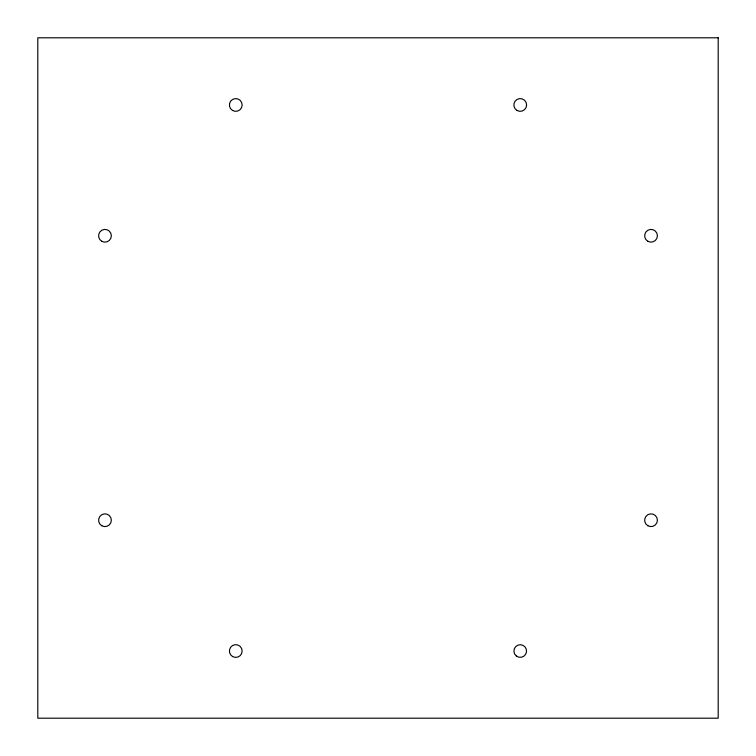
<?xml version="1.0" encoding="UTF-8"?>
<svg xmlns="http://www.w3.org/2000/svg" width="756" height="756" viewBox="0 0 756 756"><rect width="100%" height="100%" fill="white"/><g stroke="black" fill="none" stroke-linecap="round" stroke-linejoin="round"><path stroke-width="1.13" d="M718.2 37.8L37.8 37.8L37.8 718.2L718.2 718.2L718.2 37.8M517.038 110.489A6.379 6.379 0 0 0 526.611 104.971A6.379 6.379 0 0 0 517.038 99.442A6.379 6.379 0 0 0 517.038 110.489M647.845 525.751A6.379 6.379 0 0 0 657.408 520.232A6.379 6.379 0 0 0 647.845 514.704A6.379 6.379 0 0 0 647.845 525.751M516.376 656.047A6.322 6.322 0 0 0 526.497 651.861A6.322 6.322 0 0 0 517.813 645.189A6.322 6.322 0 0 0 516.376 656.047M232.583 656.558A6.379 6.379 0 0 0 242.147 651.029A6.379 6.379 0 0 0 232.583 645.511A6.379 6.379 0 0 0 232.583 656.558M101.776 525.751A6.379 6.379 0 0 0 111.349 520.232A6.379 6.379 0 0 0 101.776 514.704A6.379 6.379 0 0 0 101.776 525.751M101.776 241.296A6.379 6.379 0 0 0 111.349 235.768A6.379 6.379 0 0 0 101.776 230.249A6.379 6.379 0 0 0 101.776 241.296M232.583 110.489A6.379 6.379 0 0 0 242.147 104.971A6.379 6.379 0 0 0 232.583 99.442A6.379 6.379 0 0 0 232.583 110.489M647.845 241.296A6.379 6.379 0 0 0 657.408 235.768A6.379 6.379 0 0 0 647.845 230.249A6.379 6.379 0 0 0 647.845 241.296"/></g></svg>
